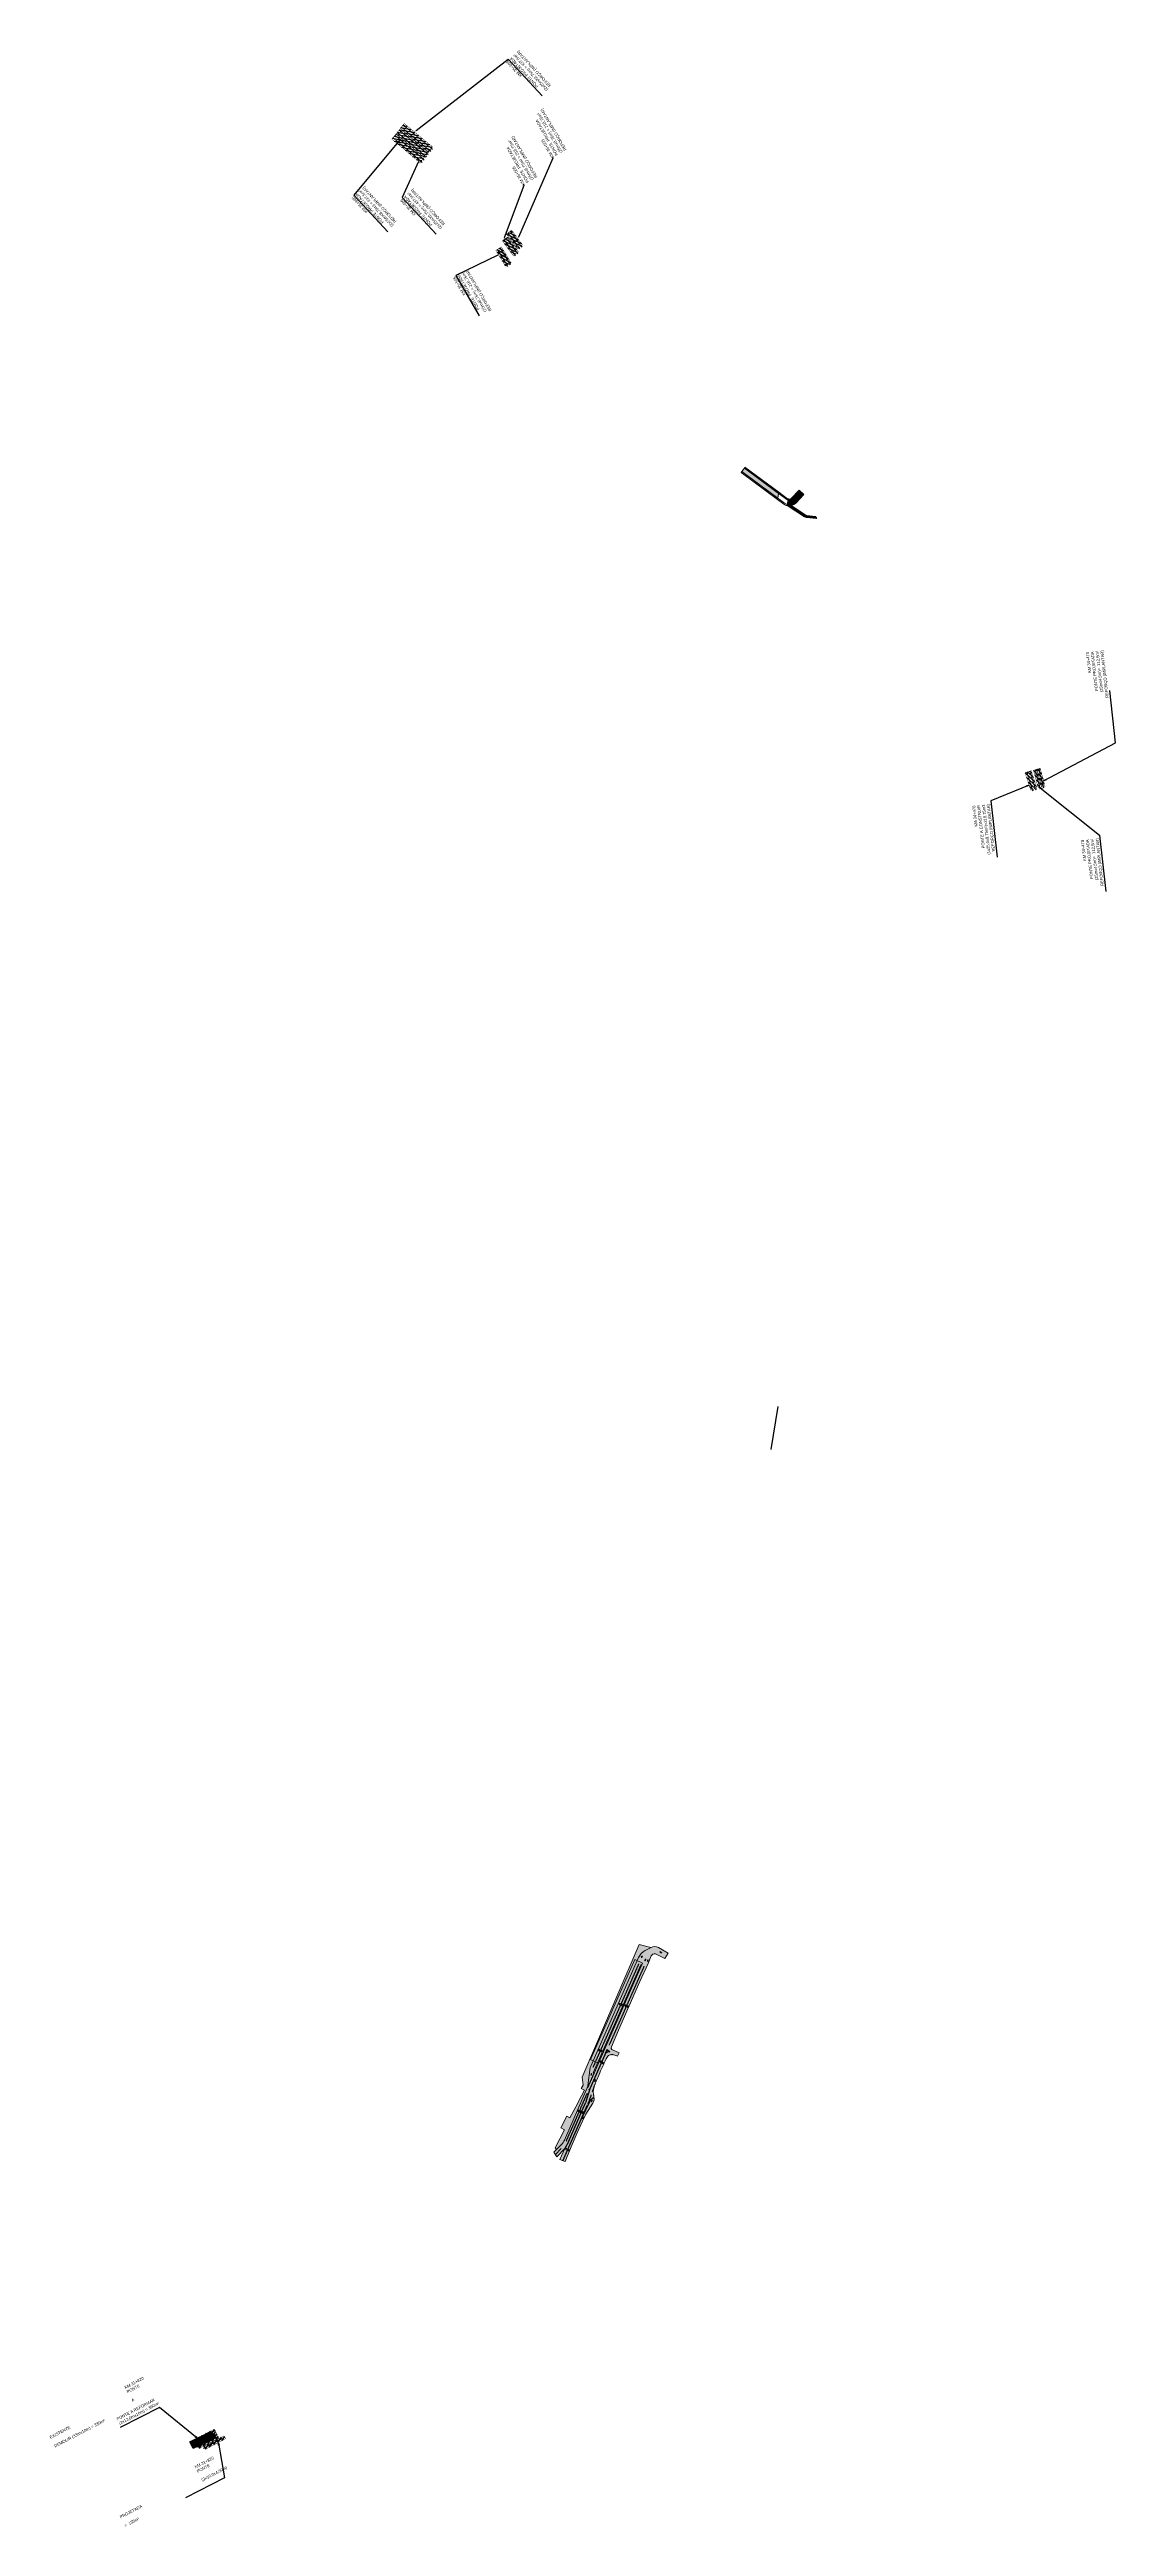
# Model space of a CAD drawing. Header units: metres. Extents: x 288915 to 323983, y 7382661 to 7464883.
# Drawn here: x 322527 to 323983, y 7418088 to 7421470 of the extents above; entities that cross this region are included whole.
import ezdxf
from ezdxf import colors
from ezdxf.entities.mleader import LeaderData, LeaderLine
from ezdxf.math import Vec2, Vec3

# ---------------------------------------------------------------- set-up
doc = ezdxf.new("R2010")
doc.units = ezdxf.units.M
doc.linetypes.add('CENTER', pattern=[50.8, 31.75, -6.35, 6.35, -6.35])
doc.linetypes.add('DASHED2', pattern=[0.375, 0.25, -0.125])
doc.layers.get('0').update_dxf_attribs({"color": 255})
for name, color, linetype, lineweight in [('_COBERTURA', 10, 'Continuous', 20), ('_SINALIZAÇÃO', 255, 'Continuous', 30), ('U-HZ-VIARIO_LOCAL', 255, 'Continuous', 0)]:
    doc.layers.add(name, color=color, linetype=linetype, lineweight=lineweight)
for name, color, linetype in [('_DRENAGEM _TEXTOS_TIC', 2, 'Continuous'), ('_PASS. INFERIOR A CONSTRUIR', 10, 'Continuous'), ('_PONTE A DEMOLIR', 30, 'Continuous'), ('A-IMAGENS', 255, 'Continuous'), ('U-HZ-TEXTO-OAE', 2, 'Continuous')]:
    doc.layers.add(name, color=color, linetype=linetype)
doc.styles.add('ARIAL', font='arial.ttf')
doc.styles.add('DIM', font='arial.ttf', dxfattribs={"width": 0.8})
doc.styles.add('SIMPLEX', font='simplex.shx')
doc.dimstyles.new('U-1_2000', dxfattribs={"dimscale": 2, "dimtxt": 1.5, "dimasz": 0.75, "dimexe": 0.75, "dimexo": 0.75, "dimgap": 0.25, "dimtad": 1, "dimzin": 4, "dimtxsty": 'DIM', "dimblk": 'ARCHTICK', "dimcen": 0.7, "dimdle": 0.75, "dimclrd": 256, "dimclre": 256, "dimclrt": 256, "dimaunit": 1, "dimadec": 3, "dimazin": 2, "dimtfac": 1, "dimtofl": 0, "dimtmove": 0, "dimatfit": 3, "dimldrblk": 'CLOSEDBLANK', "dimfxl": 0, "dimtolj": 1, "dimtzin": 0, "dimlwd": -1, "dimlwe": -1, "dimarcsym": 0})

# ---------------------------------------------------------------- blocks, each defined once
blk = doc.blocks.new('_ArchTick')
at = {"color": 0, "linetype": 'ByBlock', "const_width": 0.15}
blk.add_lwpolyline([(-0.5, -0.5), (0.5, 0.5)], dxfattribs=at)
blk = doc.blocks.new('PONTE SIMPLES 10 - MRS')
at = {"layer": '_PASS. INFERIOR A CONSTRUIR', "lineweight": -3}
h = blk.add_hatch(dxfattribs=at)
h.set_pattern_fill('ANSI31', color=160, angle=-42.1206)
h.set_pattern_definition([(120, (-55.2388, 51.959), (-2.74963, -1.5875), [])])
h.paths.add_polyline_path([(-63.9, 95.2), (-59.4, 95.3), (-59.5, 105.3), (-64, 105.2)])
at = {"layer": '_PASS. INFERIOR A CONSTRUIR', "color": 160, "lineweight": 30, "const_width": 0.5, "flags": 128}
blk.add_lwpolyline([(-63.9, 95.2), (-59.4, 95.3), (-59.5, 105.3), (-64, 105.2)], close=True, dxfattribs=at)
at = {"layer": 'A-IMAGENS', "color": 160, "linetype": 'CENTER', "ltscale": 0.05}
blk.add_line((-61.6, 95.2), (-61.7, 107.8), dxfattribs=at)
blk = doc.blocks.new('PONTE TRIPLA 10')
at = {"layer": '_PASS. INFERIOR A CONSTRUIR', "lineweight": -3}
h = blk.add_hatch(dxfattribs=at)
h.set_pattern_fill('ANSI31', color=256, angle=-42.1206)
h.set_pattern_definition([(120, (84.4216, 53.7845), (-2.74963, -1.5875), [])])
h.paths.add_polyline_path([(75.8, 97), (89.5, 97.2), (89.4, 107.2), (75.6, 107)])
at = {"layer": '_PASS. INFERIOR A CONSTRUIR', "lineweight": 30, "const_width": 0.5, "flags": 128}
blk.add_lwpolyline([(75.8, 97), (89.5, 97.2), (89.4, 107.2), (75.6, 107)], close=True, dxfattribs=at)
at = {"layer": 'A-IMAGENS', "color": 20, "linetype": 'CENTER', "ltscale": 0.05}
for p, q in [((77.8, 97), (77.7, 109)), ((82, 97.1), (82, 109)), ((87, 97.1), (86.9, 109.4))]:
    blk.add_line(p, q, dxfattribs=at)
blk = doc.blocks.new('PONTE SIMPLES 25 - MRS')
at = {"layer": '_PASS. INFERIOR A CONSTRUIR', "lineweight": -3}
h = blk.add_hatch(dxfattribs=at)
h.set_pattern_fill('ANSI31', color=160, angle=-42.1206)
h.set_pattern_definition([(120, (-55.2388, 149.8118), (-2.74963, -1.5875), [])])
h.paths.add_polyline_path([(-63.9, 193), (-59.4, 193.1), (-59.8, 218.1), (-64.3, 218.1)])
at = {"layer": '_PASS. INFERIOR A CONSTRUIR', "color": 160, "lineweight": 30, "const_width": 0.5, "flags": 128}
blk.add_lwpolyline([(-63.9, 193), (-59.4, 193.1), (-59.8, 218.1), (-64.3, 218.1)], close=True, dxfattribs=at)
at = {"layer": 'A-IMAGENS', "color": 160, "linetype": 'CENTER', "ltscale": 0.05}
blk.add_line((-61.6, 193.1), (-61.8, 220.3), dxfattribs=at)
blk = doc.blocks.new('PONTE SIMPLES 25')
at = {"layer": '_PASS. INFERIOR A CONSTRUIR', "lineweight": -3}
h = blk.add_hatch(dxfattribs=at)
h.set_pattern_fill('ANSI31', color=256, angle=-42.1206)
h.set_pattern_definition([(120, (-9e-10, 150.47), (-2.74963, -1.5875), [])])
h.paths.add_polyline_path([(-8.6, 193.7), (-4.1, 193.8), (-4.5, 218.8), (-9, 218.7)])
at = {"layer": '_PASS. INFERIOR A CONSTRUIR', "lineweight": 30, "const_width": 0.5, "flags": 128}
blk.add_lwpolyline([(-8.6, 193.7), (-4.1, 193.8), (-4.5, 218.8), (-9, 218.7)], close=True, dxfattribs=at)
at = {"layer": 'A-IMAGENS', "color": 20, "linetype": 'CENTER', "ltscale": 0.05}
blk.add_line((-6.4, 193.7), (-6.6, 220.9), dxfattribs=at)
blk = doc.blocks.new('PONTE DUPLA 25')
at = {"layer": '_PASS. INFERIOR A CONSTRUIR', "lineweight": -3}
h = blk.add_hatch(dxfattribs=at)
h.set_pattern_fill('ANSI31', color=256, angle=-42.1206)
h.set_pattern_definition([(120, (42.949, 150.9912), (-2.74963, -1.5875), [])])
h.paths.add_polyline_path([(34.3, 194.2), (43.1, 194.4), (42.7, 219.4), (33.9, 219.3)])
at = {"layer": '_PASS. INFERIOR A CONSTRUIR', "lineweight": 30, "const_width": 0.5, "flags": 128}
blk.add_lwpolyline([(34.3, 194.2), (43.1, 194.4), (42.7, 219.4), (33.9, 219.3)], close=True, dxfattribs=at)
at = {"layer": 'A-IMAGENS', "color": 20, "linetype": 'CENTER', "ltscale": 0.05}
for p, q in [((36.4, 194.2), (36.2, 221.4)), ((40.7, 194.3), (40.5, 221.4))]:
    blk.add_line(p, q, dxfattribs=at)
blk = doc.blocks.new('PONTE DUPLA 25m MRS')
at = {"layer": '_PASS. INFERIOR A CONSTRUIR', "lineweight": -3}
h = blk.add_hatch(dxfattribs=at)
h.set_pattern_fill('ANSI31', color=160, angle=-42.1206)
h.set_pattern_definition([(120, (-117.868, 150.9912), (-2.74963, -1.5875), [])])
h.paths.add_polyline_path([(-126.5, 194.2), (-117.8, 194.4), (-118.1, 219.4), (-126.9, 219.3)])
at = {"layer": '_PASS. INFERIOR A CONSTRUIR', "color": 160, "lineweight": 30, "const_width": 0.5, "flags": 128}
blk.add_lwpolyline([(-126.5, 194.2), (-117.8, 194.4), (-118.1, 219.4), (-126.9, 219.3)], close=True, dxfattribs=at)
at = {"layer": 'A-IMAGENS', "color": 160, "linetype": 'CENTER', "ltscale": 0.05}
for p, q in [((-124.2, 194.3), (-124.5, 221.4)), ((-120.2, 194.3), (-120.5, 221.4))]:
    blk.add_line(p, q, dxfattribs=at)

msp = doc.modelspace()

# ---------------------------------------------------------------- hatches: boundary and pattern name
at = {"layer": '_COBERTURA', "ltscale": 0.2}
h = msp.add_hatch(dxfattribs=at)
h.set_pattern_fill('ANGLE', color=256, scale=0.2)
h.set_pattern_definition([(0, (0, 0), (0, 1.397), [1.016, -0.381]), (90, (0, 0), (-1.397, 9e-17), [1.016, -0.381])])
h.paths.add_polyline_path([(323276.5, 7418721.2), (323336.8, 7418857.7), (323326.1, 7418862.6), (323265.8, 7418725.9)])
at = {"layer": '_PONTE A DEMOLIR', "transparency": 33554495}
h = msp.add_hatch(color=256, dxfattribs=at)
h.dxf.hatch_style = 1
h.paths.add_polyline_path([(322718.3, 7418204.1), (322747.8, 7418218.7), (322752.3, 7418209.8), (322722.7, 7418195.1)])
at = {"layer": 'U-HZ-VIARIO_LOCAL', "transparency": 33554534}
for points in [[(323521.5, 7420857.4), (323472.2, 7420893.9), (323471.3, 7420892.7), (323521.2, 7420855.7)], [(323522.8, 7420865.8), (323476.6, 7420900), (323475.8, 7420898.8), (323522.5, 7420864.1)]]:
    msp.add_hatch(color=35, dxfattribs=at).paths.add_polyline_path(points)
at = {"layer": 'U-HZ-VIARIO_LOCAL'}
h = msp.add_hatch(color=253, dxfattribs=at)
h.dxf.hatch_style = 1
h.paths.add_polyline_path([(323522.6, 7420864.1), (323475.8, 7420898.7), (323472.2, 7420893.9), (323521.5, 7420857.4)])
at = {"layer": 'U-HZ-VIARIO_LOCAL', "transparency": 33554534}
h = msp.add_hatch(color=35, dxfattribs=at)
edge = h.paths.add_edge_path()
edge.add_line((323557, 7420862.4), (323555.9, 7420863.4))
edge.add_line((323555.9, 7420863.4), (323545, 7420852))
edge.add_arc((323536.9, 7420859.8), 11.2, 257.4871, 315.8876, ccw=False)
edge.add_line((323534.5, 7420848.9), (323534.3, 7420847.4))
edge.add_arc((323537, 7420859.7), 12.6, 257.761, 315.9618)
edge.add_line((323546.1, 7420851), (323557, 7420862.4))
h = msp.add_hatch(color=35, dxfattribs=at)
edge = h.paths.add_edge_path()
edge.add_line((323560.3, 7420831.3), (323575, 7420829.7))
edge.add_line((323575, 7420829.7), (323573.1, 7420832.5))
edge.add_line((323573.1, 7420832.5), (323561.2, 7420833.8))
edge.add_arc((323561.5, 7420836.8), 3, 236.8518, 263.6824, ccw=False)
edge.add_line((323559.9, 7420834.3), (323539.8, 7420847.4))
edge.add_arc((323537, 7420860.6), 13.4, 264.6324, 282.0866, ccw=False)
edge.add_arc((323537, 7420859.6), 12.5, 257.4951, 263.9647, ccw=False)
edge.add_line((323534.3, 7420847.4), (323558.1, 7420832.1))
edge.add_arc((323560.8, 7420836.3), 5, 236.8518, 263.6824)
at = {"layer": 'U-HZ-VIARIO_LOCAL'}
h = msp.add_hatch(color=253, dxfattribs=at)
h.dxf.hatch_style = 1
edge = h.paths.add_edge_path()
edge.add_line((323555.9, 7420863.4), (323551.6, 7420867.6))
edge.add_line((323551.6, 7420867.6), (323540.6, 7420856.1))
edge.add_arc((323537.1, 7420859.4), 4.8, 247.6692, 317.8139, ccw=False)
edge.add_line((323535.3, 7420854.9), (323534.5, 7420848.9))
edge.add_line((323534.5, 7420848.9), (323534.7, 7420848.9))
edge.add_arc((323537, 7420859.6), 11, 257.589, 316.3248)
edge.add_line((323545, 7420852), (323555.9, 7420863.4))
at = {"layer": 'U-HZ-VIARIO_LOCAL', "transparency": 33554534}
h = msp.add_hatch(color=35, dxfattribs=at)
edge = h.paths.add_edge_path()
edge.add_line((323551.6, 7420867.6), (323550.5, 7420868.6))
edge.add_line((323550.5, 7420868.6), (323539.6, 7420857.2))
edge.add_arc((323537, 7420859.6), 3.5, 250.4268, 316.2277, ccw=False)
edge.add_line((323535.9, 7420856.3), (323535.5, 7420856.5))
edge.add_line((323535.5, 7420856.5), (323535.3, 7420854.9))
edge.add_arc((323537, 7420859.6), 5, 249.2554, 316.2277)
edge.add_line((323540.6, 7420856.1), (323551.6, 7420867.6))
h = msp.add_hatch(color=35, dxfattribs=at)
edge = h.paths.add_edge_path()
edge.add_line((323254.2, 7418702.1), (323255.4, 7418691))
edge.add_line((323255.4, 7418691), (323253, 7418686.6))
edge.add_line((323253, 7418686.6), (323257.5, 7418684.3))
edge.add_line((323257.5, 7418684.3), (323249.3, 7418668.6))
edge.add_line((323249.3, 7418668.6), (323247.2, 7418664.5))
edge.add_line((323247.2, 7418664.5), (323245.4, 7418661.3))
edge.add_line((323245.4, 7418661.3), (323237.6, 7418646.2))
edge.add_line((323237.6, 7418646.2), (323233.2, 7418648.5))
edge.add_line((323233.2, 7418648.5), (323225, 7418632.5))
edge.add_line((323225, 7418632.5), (323230.2, 7418629.8))
edge.add_line((323230.2, 7418629.8), (323217.5, 7418605.4))
edge.add_line((323217.5, 7418605.4), (323219.4, 7418603.3))
edge.add_line((323219.4, 7418603.3), (323222.3, 7418606.3))
edge.add_line((323222.3, 7418606.3), (323226, 7418610.1))
edge.add_arc((323211.6, 7418624), 20, 316.0162, 336.2124)
edge.add_line((323229.9, 7418615.9), (323261.3, 7418687.1))
edge.add_arc((323250.3, 7418691.9), 12, 336.2124, 352.7989)
edge.add_line((323262.2, 7418690.4), (323265.3, 7418714.9))
edge.add_arc((323275.1, 7418713), 10, 156.1917, 168.8093, ccw=False)
edge.add_line((323265.9, 7418717), (323331.3, 7418865.1))
edge.add_arc((323349.6, 7418857), 20, 118.0279, 156.1917, ccw=False)
edge.add_line((323340.2, 7418874.7), (323347.9, 7418878.8))
edge.add_line((323347.9, 7418878.8), (323332, 7418882.9))
edge.add_line((323332, 7418882.9), (323329.3, 7418876.8))
edge.add_line((323329.3, 7418876.8), (323254.2, 7418702.1))
at = {"layer": 'U-HZ-VIARIO_LOCAL'}
h = msp.add_hatch(color=253, dxfattribs=at)
h.dxf.hatch_style = 1
edge = h.paths.add_edge_path(flags=16)
edge.add_line((323270.5, 7418707.5), (323335.5, 7418854.8))
edge.add_arc((323335, 7418855), 0.5, 336.1917, 513.0185)
edge.add_line((323334.6, 7418855.3), (323269.5, 7418707.9))
edge.add_arc((323270, 7418707.7), 0.5, 156.1918, 336.1915)
edge = h.paths.add_edge_path()
edge.add_line((323270, 7418676.7), (323269.9, 7418677.3))
edge.add_line((323269.9, 7418677.3), (323269.8, 7418678.1))
edge.add_line((323269.8, 7418678.1), (323269.7, 7418678.9))
edge.add_line((323269.7, 7418678.9), (323269.6, 7418679.7))
edge.add_line((323269.6, 7418679.7), (323269.5, 7418680.5))
edge.add_line((323269.5, 7418680.5), (323269.5, 7418681.4))
edge.add_line((323269.5, 7418681.4), (323269.4, 7418682.2))
edge.add_line((323269.4, 7418682.2), (323269.4, 7418683))
edge.add_line((323269.4, 7418683), (323269.5, 7418683.6))
edge.add_line((323269.5, 7418683.6), (323269.5, 7418684.2))
edge.add_line((323269.5, 7418684.2), (323269.6, 7418684.8))
edge.add_line((323269.6, 7418684.8), (323269.7, 7418685.4))
edge.add_line((323269.7, 7418685.4), (323269.9, 7418686.4))
edge.add_line((323269.9, 7418686.4), (323270, 7418686.6))
edge.add_line((323270, 7418686.6), (323270.1, 7418687.2))
edge.add_line((323270.1, 7418687.2), (323270.3, 7418687.8))
edge.add_line((323270.3, 7418687.8), (323270.4, 7418688.4))
edge.add_line((323270.4, 7418688.4), (323270.6, 7418688.9))
edge.add_line((323270.6, 7418688.9), (323270.8, 7418689.5))
edge.add_line((323270.8, 7418689.5), (323271.4, 7418691.4))
edge.add_arc((323286.6, 7418685.7), 16.2, 155.1056, 159.3004, ccw=False)
edge.add_arc((323181.1, 7418734.6), 100.1, 335.1056, 339.2443)
edge.add_arc((323458.3, 7418629.6), 196.4, 156.5564, 159.2443, ccw=False)
edge.add_arc((323567.7, 7418582.1), 315.6, 152.1932, 156.5564, ccw=False)
edge.add_arc((323294.2, 7418726.4), 6.33, 129.0068, 152.1932, ccw=False)
edge.add_arc((323294.5, 7418726), 6.84, 86.3496, 129.0068, ccw=False)
edge.add_arc((323293.9, 7418717.3), 15.6, 65.611, 86.3496, ccw=False)
edge.add_arc((323096, 7418280.6), 495, 65.339, 65.611, ccw=False)
edge.add_line((323302.5, 7418730.5), (323304.6, 7418735.1))
edge.add_line((323304.6, 7418735.1), (323295.6, 7418739.2))
edge.add_arc((323296.8, 7418741.8), 2.9, 154.1559, 245.7393, ccw=False)
edge.add_line((323294.2, 7418743.1), (323303.9, 7418765.9))
edge.add_line((323303.9, 7418765.9), (323333.1, 7418832.3))
edge.add_line((323333.1, 7418832.3), (323344.3, 7418857.2))
edge.add_line((323344.3, 7418857.2), (323348.7, 7418867.6))
edge.add_arc((323353, 7418865.7), 4.72, 74.9252, 157.1116, ccw=False)
edge.add_line((323354.3, 7418870.3), (323367.1, 7418863.9))
edge.add_line((323367.1, 7418863.9), (323371.5, 7418871.1))
edge.add_line((323371.5, 7418871.1), (323358.3, 7418878.9))
edge.add_arc((323353.2, 7418870.3), 10, 59.5751, 118.0279)
edge.add_line((323348.5, 7418879.1), (323340.2, 7418874.7))
edge.add_arc((323349.6, 7418857), 20, 118.0279, 156.1917)
edge.add_line((323331.3, 7418865.1), (323265.9, 7418717))
edge.add_arc((323275.1, 7418713), 10, 156.1917, 168.8093)
edge.add_line((323265.3, 7418714.9), (323262.2, 7418690.4))
edge.add_arc((323250.3, 7418691.9), 12, 336.2124, 352.7989, ccw=False)
edge.add_line((323261.3, 7418687.1), (323229.9, 7418615.9))
edge.add_arc((323211.6, 7418624), 20, 316.0162, 336.2124, ccw=False)
edge.add_line((323226, 7418610.1), (323222.3, 7418606.3))
edge.add_line((323222.3, 7418606.3), (323215.5, 7418599.3))
edge.add_line((323215.5, 7418599.3), (323219.8, 7418593.1))
edge.add_line((323219.8, 7418593.1), (323230.4, 7418604.4))
edge.add_line((323230.4, 7418604.4), (323223.7, 7418589.7))
edge.add_line((323223.7, 7418589.7), (323230.8, 7418586.6))
edge.add_line((323230.8, 7418586.6), (323232.7, 7418591.2))
edge.add_line((323232.7, 7418591.2), (323239.3, 7418606.8))
edge.add_line((323239.3, 7418606.8), (323247.6, 7418625.9))
edge.add_line((323247.6, 7418625.9), (323254.9, 7418641.7))
edge.add_line((323254.9, 7418641.7), (323259.4, 7418651.3))
edge.add_line((323259.4, 7418651.3), (323268.7, 7418666.5))
edge.add_arc((323235.9, 7418686.5), 38.4, 328.5273, 333.8218)
edge.add_arc((323266.5, 7418671.5), 4.35, 333.8218, 372.1678)
edge.add_arc((323325.8, 7418684.3), 56.4, 187.7774, 192.1678, ccw=False)
edge.add_arc((323271, 7418676.8), 1.07, 185.3828, 187.7774, ccw=False)

# ---------------------------------------------------------------- linework, layer by layer
for points in [[(323336.4, 7418867.3), (323335.5, 7418866.4), (323335.5, 7418866.4), (323335.2, 7418866.6), (323334.9, 7418865.5), (323336, 7418865.9), (323335.8, 7418866.1), (323335.8, 7418866.1), (323336.7, 7418867)], [(323336.4, 7418867.3), (323336.7, 7418867)], [(323340.7, 7418863.1), (323340.3, 7418861.9), (323340.3, 7418861.9), (323339.9, 7418862), (323340.1, 7418860.9), (323340.9, 7418861.6), (323340.6, 7418861.8), (323340.6, 7418861.8), (323341.1, 7418863)], [(323340.7, 7418863.1), (323341.1, 7418863)], [(323344.1, 7418862), (323343.7, 7418860.8), (323343.7, 7418860.8), (323343.3, 7418860.9), (323343.4, 7418859.7), (323344.3, 7418860.5), (323344, 7418860.6), (323344, 7418860.6), (323344.5, 7418861.8)], [(323344.1, 7418862), (323344.5, 7418861.8)], [(323362.5, 7418872.1), (323361.3, 7418872.6), (323361.3, 7418872.6), (323361.4, 7418872.9), (323360.3, 7418872.8), (323361.1, 7418872), (323361.2, 7418872.3), (323361.2, 7418872.3), (323362.4, 7418871.8)], [(323362.5, 7418872.1), (323362.4, 7418871.8)], [(323305.5, 7418803.1), (323305.1, 7418802), (323305.1, 7418802), (323304.7, 7418802), (323304.9, 7418800.9), (323305.7, 7418801.7), (323305.4, 7418801.8), (323305.4, 7418801.8), (323305.9, 7418803)], [(323305.5, 7418803.1), (323305.9, 7418803)], [(323308.5, 7418801.8), (323308.1, 7418800.6), (323308.1, 7418800.6), (323307.8, 7418800.7), (323307.9, 7418799.6), (323308.7, 7418800.4), (323308.4, 7418800.5), (323308.4, 7418800.5), (323308.9, 7418801.7)], [(323308.5, 7418801.8), (323308.9, 7418801.7)], [(323313.5, 7418800.8), (323313.1, 7418799.7), (323313.1, 7418799.7), (323312.7, 7418799.8), (323312.8, 7418798.6), (323313.7, 7418799.4), (323313.4, 7418799.5), (323313.4, 7418799.5), (323313.9, 7418800.7)], [(323313.5, 7418800.8), (323313.9, 7418800.7)], [(323316.5, 7418799.5), (323316.1, 7418798.3), (323316.1, 7418798.3), (323315.7, 7418798.4), (323315.9, 7418797.3), (323316.7, 7418798.1), (323316.4, 7418798.2), (323316.4, 7418798.2), (323316.9, 7418799.4)], [(323316.5, 7418799.5), (323316.9, 7418799.4)], [(323277.6, 7418739.9), (323277.1, 7418738.8), (323277.1, 7418738.8), (323276.8, 7418738.9), (323276.9, 7418737.7), (323277.8, 7418738.5), (323277.5, 7418738.6), (323277.5, 7418738.6), (323277.9, 7418739.8)], [(323277.6, 7418739.9), (323277.9, 7418739.8)], [(323279.6, 7418724.4), (323279.1, 7418723.2), (323279.1, 7418723.2), (323278.8, 7418723.3), (323278.9, 7418722.2), (323279.8, 7418722.9), (323279.5, 7418723.1), (323279.5, 7418723.1), (323279.9, 7418724.3)], [(323279.6, 7418724.4), (323279.9, 7418724.3)], [(323280.6, 7418738.6), (323280.1, 7418737.4), (323280.1, 7418737.4), (323279.8, 7418737.5), (323279.9, 7418736.4), (323280.8, 7418737.2), (323280.5, 7418737.3), (323280.5, 7418737.3), (323281, 7418738.5)], [(323280.6, 7418738.6), (323281, 7418738.5)], [(323282.1, 7418720), (323282.6, 7418721.2), (323282.6, 7418721.2), (323282.9, 7418721.1), (323282.8, 7418722.3), (323281.9, 7418721.5), (323282.2, 7418721.3), (323282.2, 7418721.3), (323281.8, 7418720.2)], [(323282.1, 7418720), (323281.8, 7418720.2)], [(323266.4, 7418706.9), (323266.5, 7418705.6), (323266.5, 7418705.6), (323266.1, 7418705.6), (323266.7, 7418704.6), (323267.2, 7418705.6), (323266.8, 7418705.6), (323266.8, 7418705.6), (323266.8, 7418706.9)], [(323266.4, 7418706.9), (323266.8, 7418706.9)], [(323271.6, 7418696.2), (323272.1, 7418697.4), (323272.1, 7418697.4), (323272.4, 7418697.3), (323272.3, 7418698.5), (323271.5, 7418697.7), (323271.8, 7418697.5), (323271.8, 7418697.5), (323271.3, 7418696.4)], [(323271.6, 7418696.2), (323271.3, 7418696.4)], [(323249.4, 7418656.8), (323249, 7418655.6), (323249, 7418655.6), (323248.6, 7418655.7), (323248.8, 7418654.6), (323249.6, 7418655.3), (323249.3, 7418655.5), (323249.3, 7418655.5), (323249.8, 7418656.7)], [(323249.4, 7418656.8), (323249.8, 7418656.7)], [(323252, 7418655.7), (323251.5, 7418654.5), (323251.5, 7418654.5), (323251.2, 7418654.6), (323251.3, 7418653.5), (323252.2, 7418654.3), (323251.9, 7418654.4), (323251.9, 7418654.4), (323252.4, 7418655.6)], [(323252, 7418655.7), (323252.4, 7418655.6)], [(323254.6, 7418652.5), (323255.1, 7418653.7), (323255.1, 7418653.7), (323255.4, 7418653.6), (323255.3, 7418654.8), (323254.4, 7418654), (323254.7, 7418653.8), (323254.7, 7418653.8), (323254.2, 7418652.7)], [(323254.6, 7418652.5), (323254.2, 7418652.7)], [(323255.3, 7418645.1), (323255.8, 7418646.3), (323255.8, 7418646.3), (323256.1, 7418646.2), (323256, 7418647.4), (323255.2, 7418646.6), (323255.5, 7418646.5), (323255.5, 7418646.5), (323255, 7418645.3)], [(323255.3, 7418645.1), (323255, 7418645.3)], [(323267.4, 7418668), (323267.6, 7418669.2), (323267.6, 7418669.2), (323267.9, 7418669.2), (323267.5, 7418670.3), (323266.8, 7418669.3), (323267.2, 7418669.3), (323267.2, 7418669.3), (323267.1, 7418668)], [(323267.4, 7418668), (323267.1, 7418668)], [(323232.2, 7418602.6), (323232.6, 7418603.8), (323232.6, 7418603.8), (323233, 7418603.7), (323232.9, 7418604.9), (323232, 7418604.1), (323232.3, 7418604), (323232.3, 7418604), (323231.8, 7418602.8)], [(323232.2, 7418602.6), (323231.8, 7418602.8)], [(323235.6, 7418601.1), (323236, 7418602.3), (323236, 7418602.3), (323236.3, 7418602.2), (323236.2, 7418603.3), (323235.4, 7418602.6), (323235.7, 7418602.4), (323235.7, 7418602.4), (323235.2, 7418601.2)], [(323235.6, 7418601.1), (323235.2, 7418601.2)]]:
    msp.add_lwpolyline(points)
at = {"layer": '_COBERTURA', "ltscale": 0.2}
msp.add_lwpolyline([(323276.5, 7418721.2), (323336.8, 7418857.7), (323326.1, 7418862.6), (323265.8, 7418725.9)], close=True, dxfattribs=at)
at = {"layer": '_PONTE A DEMOLIR'}
msp.add_lwpolyline([(322718.3, 7418204.1), (322747.8, 7418218.7), (322752.3, 7418209.8), (322722.7, 7418195.1), (322718.3, 7418204.1)], dxfattribs=at)
at = {"layer": '_SINALIZAÇÃO', "linetype": 'DASHED2'}
for p, q in [((323331.4, 7418856.6), (323268.9, 7418715.1)), ((323338.7, 7418853.4), (323291.1, 7418745.6)), ((323232.6, 7418614.7), (323261.4, 7418680.1)), ((323263.2, 7418684.1), (323264, 7418685.9)), ((323270.8, 7418690), (323268, 7418682.2)), ((323266.5, 7418677.8), (323262.1, 7418665.5))]:
    msp.add_line(p, q, dxfattribs=at)
at = {"layer": '_SINALIZAÇÃO', "color": 40}
for p, q in [((323288.5, 7418739.7), (323264.8, 7418685.9)), ((323235.4, 7418613.5), (323258.8, 7418666.7))]:
    msp.add_line(p, q, dxfattribs=at)
at = {"layer": '_SINALIZAÇÃO'}
msp.add_line((323227.9, 7418587.8), (323261.5, 7418664.2), dxfattribs=at)
at = {"layer": '_SINALIZAÇÃO', "color": 40}
for points in [[(323286.2, 7418734.5), (323288.5, 7418739.7), (323292, 7418736.7), (323288.8, 7418736), (323286.2, 7418734.5)], [(323264.8, 7418685.9), (323258.8, 7418666.7)], [(323235.4, 7418613.5), (323230.4, 7418604.4)]]:
    msp.add_lwpolyline(points, dxfattribs=at)
at = {"layer": '_SINALIZAÇÃO', "linetype": 'DASHED2'}
msp.add_lwpolyline([(323270.5, 7418707.5), (323261.3, 7418687.1)], dxfattribs=at)
at = {"layer": '_SINALIZAÇÃO'}
for points in [[(323253.2, 7418645.1), (323265, 7418669.4), (323264.5, 7418671.6)], [(323265, 7418670.5), (323270, 7418674.5)], [(323217.6, 7418596.4), (323225.7, 7418604.6)]]:
    msp.add_lwpolyline(points, dxfattribs=at)
at = {"layer": 'A-IMAGENS'}
msp.add_line((323521.7, 7419617.7), (323512.1, 7419558.9), dxfattribs=at)
msp.add_line((323521.7, 7419617.7), (323512.1, 7419558.9), dxfattribs=at)
msp.add_lwpolyline([(323534, 7420855.6), (323475.8, 7420898.7)], dxfattribs=at)
at = {"layer": 'U-HZ-VIARIO_LOCAL'}
for p, q in [((323534, 7420855.6), (323475.8, 7420898.7)), ((323551.6, 7420867.6), (323540.6, 7420856.1)), ((323551.6, 7420867.6), (323555.9, 7420863.4)), ((323334.6, 7418855.2), (323269.5, 7418707.9)), ((323335.5, 7418854.8), (323270.5, 7418707.5))]:
    msp.add_line(p, q, dxfattribs=at)
at = {"layer": 'U-HZ-VIARIO_LOCAL', "color": 35, "transparency": 33554534}
for points in [[(323521.5, 7420857.4), (323472.2, 7420893.9), (323471.3, 7420892.7), (323521.2, 7420855.7)], [(323522.8, 7420865.8), (323476.6, 7420900), (323475.8, 7420898.8), (323522.5, 7420864.1)]]:
    msp.add_lwpolyline(points, close=True, dxfattribs=at)
at = {"layer": 'U-HZ-VIARIO_LOCAL'}
for points in [[(323557, 7420862.4), (323546.1, 7420851, -0.377652), (323529.6, 7420849.6), (323471.5, 7420892.6)], [(323555.9, 7420863.4), (323545, 7420852, -0.377652), (323530.5, 7420850.8), (323472.4, 7420893.8)], [(323270, 7418676.7), (323269.9, 7418677.3), (323269.8, 7418678.1), (323269.7, 7418678.9), (323269.6, 7418679.7), (323269.5, 7418680.5), (323269.5, 7418681.4), (323269.4, 7418682.2), (323269.4, 7418683), (323269.5, 7418683.6), (323269.5, 7418684.2), (323269.6, 7418684.8), (323269.7, 7418685.4), (323269.9, 7418686.4), (323270, 7418686.6), (323270.1, 7418687.2), (323270.3, 7418687.8), (323270.4, 7418688.4), (323270.6, 7418688.9), (323270.8, 7418689.5), (323271.4, 7418691.4), (323271.4, 7418691.4, -0.018305), (323271.9, 7418692.5, 0.01806), (323274.7, 7418699.2, -0.011729), (323278.2, 7418707.7, -0.01904), (323288.6, 7418729.4, -0.101517), (323290.2, 7418731.3, -0.188307), (323294.9, 7418732.8, -0.090737), (323300.4, 7418731.5, -0.001187), (323302.5, 7418730.5), (323304.6, 7418735.1), (323295.6, 7418739.2, -0.422331), (323294.2, 7418743.1), (323303.9, 7418765.9), (323333.1, 7418832.3), (323344.3, 7418857.2), (323348.7, 7418867.6, -0.374812), (323354.3, 7418870.3), (323367.1, 7418863.9), (323371.5, 7418871.1), (323358.3, 7418878.9, 0.260727), (323348.5, 7418879.1), (323340.2, 7418874.7, 0.168077), (323331.3, 7418865.1), (323265.9, 7418717, 0.05511), (323265.3, 7418714.9), (323262.2, 7418690.4, -0.072499), (323261.3, 7418687.1), (323229.9, 7418615.9, -0.088351), (323226, 7418610.1), (323222.3, 7418606.3), (323215.5, 7418599.3), (323219.8, 7418593.1), (323230.4, 7418604.4), (323223.7, 7418589.7), (323230.8, 7418586.6), (323232.7, 7418591.2), (323239.3, 7418606.8), (323247.6, 7418625.9), (323254.9, 7418641.7), (323259.4, 7418651.3), (323268.7, 7418666.5, 0.023106), (323270.4, 7418669.6, 0.168895), (323270.7, 7418672.4, -0.019159), (323270, 7418676.7, -0.010449), (323270, 7418676.7)]]:
    msp.add_lwpolyline(points, format="xyb", dxfattribs=at)
for points in [[(323518.6, 7420857.7), (323471.6, 7420892.5)], [(323534.9, 7420856.8), (323476.6, 7420900)], [(323550.5, 7420868.6), (323539.6, 7420857.2)]]:
    msp.add_lwpolyline(points, dxfattribs=at)
at = {"layer": 'U-HZ-VIARIO_LOCAL', "color": 254}
msp.add_lwpolyline([(323522.6, 7420864.1), (323475.8, 7420898.7), (323472.2, 7420893.9), (323521.5, 7420857.4), (323522.6, 7420864.1)], close=True, dxfattribs=at)
at = {"layer": 'U-HZ-VIARIO_LOCAL', "color": 253, "flags": 128}
msp.add_lwpolyline([(323535.5, 7420856.5), (323534.3, 7420847.4, -0.10521), (323529.6, 7420849.6), (323521.2, 7420855.7), (323522.8, 7420865.8), (323534.9, 7420856.8, 0.043842), (323535.5, 7420856.5)], format="xyb", close=True, dxfattribs=at)
at = {"layer": 'U-HZ-VIARIO_LOCAL', "color": 35, "transparency": 33554534}
for points in [[(323557, 7420862.4), (323555.9, 7420863.4), (323545, 7420852, -0.260483), (323534.5, 7420848.9), (323534.3, 7420847.4, 0.259552), (323546.1, 7420851)], [(323551.6, 7420867.6), (323550.5, 7420868.6), (323539.6, 7420857.2, -0.295269), (323535.9, 7420856.3), (323535.5, 7420856.5), (323535.3, 7420854.9, 0.300834), (323540.6, 7420856.1)]]:
    msp.add_lwpolyline(points, format="xyb", close=True, dxfattribs=at)
at = {"layer": 'U-HZ-VIARIO_LOCAL'}
msp.add_lwpolyline([(323560.3, 7420831.3), (323575, 7420829.7), (323573.1, 7420832.5), (323561.2, 7420833.8, -0.117608), (323559.9, 7420834.3), (323539.8, 7420847.4, -0.076306), (323535.7, 7420847.2, -0.028236), (323534.3, 7420847.4), (323558.1, 7420832.1, 0.117608)], format="xyb", close=True, dxfattribs=at)
at = {"layer": 'U-HZ-VIARIO_LOCAL', "color": 253}
msp.add_lwpolyline([(323555.9, 7420863.4), (323551.6, 7420867.6), (323540.6, 7420856.1, -0.315993), (323535.3, 7420854.9), (323534.5, 7420848.9), (323534.7, 7420848.9, 0.262045), (323545, 7420852), (323555.9, 7420863.4)], format="xyb", close=True, dxfattribs=at)
at = {"layer": 'U-HZ-VIARIO_LOCAL', "color": 1}
msp.add_lwpolyline([(323347.9, 7418878.8), (323332, 7418882.9), (323329.3, 7418876.8), (323254.2, 7418702.1), (323255.4, 7418691), (323253, 7418686.6), (323257.5, 7418684.3), (323249.3, 7418668.6), (323247.2, 7418664.5), (323245.4, 7418661.3), (323237.6, 7418646.2), (323233.2, 7418648.5), (323225, 7418632.5), (323230.2, 7418629.8), (323217.5, 7418605.4), (323219.4, 7418603.3)], dxfattribs=at)
at = {"layer": 'U-HZ-VIARIO_LOCAL', "flags": 128}
msp.add_lwpolyline([(323269.5, 7418707.8, 0.969968), (323270.5, 7418707.5), (323335.5, 7418854.8, 1.038039), (323334.6, 7418855.2), (323269.5, 7418707.9)], format="xyb", dxfattribs=at)
at = {"layer": 'U-HZ-VIARIO_LOCAL'}
for centre, radius, start, end in [((323537, 7420859.6), 5, 233.4711, 316.2277), ((323537, 7420859.6), 3.5, 233.4711, 316.2277), ((323335, 7418855), 0.5, 334.6051, 158.8822), ((323270, 7418707.7), 0.5, 159.6853, 336.1917)]:
    msp.add_arc(centre, radius, start, end, dxfattribs=at)

# ---------------------------------------------------------------- block references
at = {"layer": 'A-IMAGENS'}
for name, p, rotation in [('PONTE DUPLA 25', (322875.5, 7421507.7), 229.1411073541369), ('PONTE DUPLA 25', (322881.3, 7421514.9), 229.1411073541369), ('PONTE DUPLA 25m MRS', (322781.2, 7421398.2), 229.7030557799172), ('PONTE DUPLA 25m MRS', (322800.5, 7421382.3), 229.7030557799172), ('PONTE DUPLA 25', (322894.8, 7421491.5), 229.1411073541369), ('PONTE DUPLA 25', (322900.5, 7421498.7), 229.1411073541369), ('PONTE DUPLA 25m MRS', (322942.1, 7421308.4), 215.4411146503911), ('PONTE DUPLA 25', (323075.3, 7421385.5), 210.3701614593257), ('PONTE DUPLA 25', (323068.2, 7421392.5), 215.2751007445655), ('PONTE DUPLA 25', (323842.4, 7420681.2), 197.3329108863319), ('PONTE SIMPLES 25', (323819, 7420673), 194.2468886058487), ('PONTE SIMPLES 25 - MRS', (323770, 7420659.8), 194.3959156489813), ('PONTE TRIPLA 10', (322861.1, 7418176.6), 117.1206071793584), ('PONTE TRIPLA 10', (322870.2, 7418181.4), 117.1206071793584), ('PONTE TRIPLA 10', (322879, 7418186), 117.1206071793584), ('PONTE SIMPLES 10 - MRS', (322813.4, 7418303.6), 117.1206071793584), ('PONTE SIMPLES 10 - MRS', (322822.6, 7418308.5), 117.1206071793584), ('PONTE SIMPLES 10 - MRS', (322804, 7418298.7), 117.1206071793584)]:
    msp.add_blockref(name, p, dxfattribs=dict(at, rotation=rotation))

# ---------------------------------------------------------------- texts
at = {"layer": 'U-HZ-TEXTO-OAE', "color": 2, "linetype": 'Continuous', "lineweight": -3, "char_height": 4, "style": 'ARIAL'}
for s, insert, width, attachment_point, rotation in [('{\\C256;KM 34+470\\P}PONTE{\\C256; PROJETADA \\P}(25mx4,5m)=  112,5m²\\P{\\C256;REFORÇO (IMPLANTAR)}', (323967.4, 7420650.2), 123.649, 9, 96.3481), ('{\\C256;KM 34+470\\P}PONTE{\\C256; A CONSTRUIR \\P}(1x25,0x8,75m²)=218,75m2\\P{\\C256;REFORÇO (IMPLANTAR)}', (323812.2, 7420440.4), 150.252, 9, 96.3481), ('{\\C256;KM 34+470\\P}PONTE{\\C256; PROJETADA \\P}(25mx4,5m)=  112,5m²\\P{\\C256;REFORÇO (IMPLANTAR)}', (323960.7, 7420393.5), 150.252, 9, 96.3481), ('\\pi122.19;{\\C256;KM 31+820\\P\\pi99.13;}PONTE{\\C256; EXISTENTE \\P\\pi67.588;}A DEMOLIR (33mx10m) = 330m²\\P\\pi92.696;PONTE{\\C256; A REFORMAR\\P\\pi89.657;}(3x13,0mx10m) = 390m²', (322541, 7418183.3), 150.252, 7, 27.4884), ('\\pi122.19;{\\C256;KM 31+820\\P\\pi96.339;}PONTE{\\C256; PROJETADA \\P\\pi88.099;}(3x10,0x4,50m) =  135m²', (322630.1, 7418087.4), 150.252, 7, 27.4884)]:
    msp.add_mtext(s, dxfattribs=dict(at, insert=insert, width=width, attachment_point=attachment_point, rotation=rotation))

# ---------------------------------------------------------------- leaders
at = {"layer": '_DRENAGEM _TEXTOS_TIC', "color": 2, "linetype": 'Continuous', "lineweight": -3}
ml = msp.add_multileader_mtext('Standard', dxfattribs=at)
ml.set_content('{\\fArial|b0|i0|c0|p34;\\C256;KM 35+695\\PPONTE PROJETADA\\P(2x25mX8,75m) = 437,5m² \\P\\pxt19;REFORÇO (IMPLANTAR)}', color=2, style='SIMPLEX')
ml.set_leader_properties(color=256)
ml.build(insert=Vec2(0, 0))
ml.multileader.update_dxf_attribs({"text_right_attachment_type": 6, "dogleg_length": 0.36, "arrow_head_size": 3})
ctx = ml.context
ctx.base_point, ctx.arrow_head_size, ctx.landing_gap_size, ctx.plane_origin, ctx.plane_x_axis, ctx.plane_y_axis = Vec3(323196.8, 7421406.1), 3, 0.09, Vec3(323377.8, 7421466.9), Vec3(-0.679924, 0.733282), Vec3(-0.733282, -0.679924)
ctx.right_attachment, ctx.text_align_type = 6, 2
notes = []
notes.append((ctx, [(1, (1, 1, 0), (323153.3, 7421456.8), (0.679924, -0.733282), 0.36, [(0, [(323025, 7421357.7)], 0, [])])]))
ctx.mtext.insert, ctx.mtext.text_direction, ctx.mtext.rotation, ctx.mtext.width, ctx.mtext.defined_height, ctx.mtext.alignment, ctx.mtext.flow_direction = Vec3(323149.9, 7421452.9), Vec3(-0.679924, 0.733282), 2.318456, 111.777, 31.9, 3, 5
ml = msp.add_multileader_mtext('Standard', dxfattribs=at)
ml.set_content('{\\fArial|b0|i0|c0|p34;\\C256;KM 35+505\\PPONTE  PROJETADA \\P(25mx8,75m) = 218,75m²\\P\\pxt16;REFORÇO (IMPLANTAR)}', color=2, style='SIMPLEX')
ml.set_leader_properties(color=256)
ml.build(insert=Vec2(0, 0))
ml.multileader.update_dxf_attribs({"text_right_attachment_type": 6, "dogleg_length": 0.36, "arrow_head_size": 3})
ctx = ml.context
ctx.base_point, ctx.arrow_head_size, ctx.landing_gap_size, ctx.plane_origin, ctx.plane_x_axis, ctx.plane_y_axis = Vec3(323214.6, 7421322.6), 3, 0.09, Vec3(323503.3, 7421315.6), Vec3(-0.501259, 0.865297), Vec3(-0.865297, -0.501259)
ctx.right_attachment = 6
notes.append((ctx, [(0, (1, 1, 0), (323214.8, 7421322.3), (-0.501259, 0.865297), 0.36, [(0, [(323166.4, 7421211.8)], 0, [])])]))
ctx.mtext.insert, ctx.mtext.text_direction, ctx.mtext.rotation, ctx.mtext.width, ctx.mtext.defined_height, ctx.mtext.flow_direction = Vec3(323212.4, 7421321.4), Vec3(-0.501259, 0.865297), 2.095849, 111.777, 31.9, 5
ml = msp.add_multileader_mtext('Standard', dxfattribs=at)
ml.set_content('{\\fArial|b0|i0|c0|p34;\\C256;KM 35+505\\PPONTE  PROJETADA \\P(25mx8,75m) = 218,75m²\\P\\pxt16;REFORÇO (IMPLANTAR)}', color=2, style='SIMPLEX')
ml.set_leader_properties(color=256)
ml.build(insert=Vec2(0, 0))
ml.multileader.update_dxf_attribs({"text_right_attachment_type": 6, "dogleg_length": 0.36, "arrow_head_size": 3})
ctx = ml.context
ctx.base_point, ctx.arrow_head_size, ctx.landing_gap_size, ctx.plane_origin, ctx.plane_x_axis, ctx.plane_y_axis = Vec3(323174.9, 7421285.4), 3, 0.09, Vec3(323438.9, 7421337), Vec3(-0.501259, 0.865297), Vec3(-0.865297, -0.501259)
ctx.right_attachment = 6
notes.append((ctx, [(0, (1, 1, 0), (323175.1, 7421285.1), (-0.501259, 0.865297), 0.36, [(0, [(323147.1, 7421210.5)], 0, [])])]))
ctx.mtext.insert, ctx.mtext.text_direction, ctx.mtext.rotation, ctx.mtext.width, ctx.mtext.defined_height, ctx.mtext.flow_direction = Vec3(323172.7, 7421284.2), Vec3(-0.501259, 0.865297), 2.095849, 111.777, 31.9, 5
ml = msp.add_multileader_mtext('Standard', dxfattribs=at)
ml.set_content('{\\fArial|b0|i0|c0|p34;\\C256;KM 35+695\\PPONTE PROJETADA\\P(2x25mX8,75m) = 437,5m² \\P\\pxt19;REFORÇO (IMPLANTAR)}', color=2, style='SIMPLEX')
ml.set_leader_properties(color=256)
ml.build(insert=Vec2(0, 0))
ml.multileader.update_dxf_attribs({"text_right_attachment_type": 6, "dogleg_length": 0.36, "arrow_head_size": 3})
ctx = ml.context
ctx.base_point, ctx.arrow_head_size, ctx.landing_gap_size, ctx.plane_origin, ctx.plane_x_axis, ctx.plane_y_axis = Vec3(322985.9, 7421220.4), 3, 0.09, Vec3(323212.9, 7421313.1), Vec3(-0.679924, 0.733282), Vec3(-0.733282, -0.679924)
ctx.right_attachment, ctx.text_align_type = 6, 2
notes.append((ctx, [(1, (1, 1, 0), (322942.4, 7421271.1), (0.679924, -0.733282), 0.36, [(0, [(323007.7, 7421349.6)], 0, [])])]))
ctx.mtext.insert, ctx.mtext.text_direction, ctx.mtext.rotation, ctx.mtext.width, ctx.mtext.defined_height, ctx.mtext.alignment, ctx.mtext.flow_direction = Vec3(322938.9, 7421267.3), Vec3(-0.679924, 0.733282), 2.318456, 111.777, 31.9, 3, 5
ml = msp.add_multileader_mtext('Standard', dxfattribs=at)
ml.set_content('{\\fArial|b0|i0|c0|p34;\\C256;KM 35+695\\PPONTE PROJETADA\\P(2x25mX8,75m) = 437,5m² \\P\\pxt19;REFORÇO (IMPLANTAR)}', color=2, style='SIMPLEX')
ml.set_leader_properties(color=256)
ml.build(insert=Vec2(0, 0))
ml.multileader.update_dxf_attribs({"text_right_attachment_type": 6, "dogleg_length": 0.36, "arrow_head_size": 3})
ctx = ml.context
ctx.base_point, ctx.arrow_head_size, ctx.landing_gap_size, ctx.plane_origin, ctx.plane_x_axis, ctx.plane_y_axis = Vec3(323052.1, 7421217.2), 3, 0.09, Vec3(323279.1, 7421309.9), Vec3(-0.679924, 0.733282), Vec3(-0.733282, -0.679924)
ctx.right_attachment, ctx.text_align_type = 6, 2
notes.append((ctx, [(1, (1, 1, 0), (323008.6, 7421267.9), (0.679924, -0.733282), 0.36, [(0, [(323031.7, 7421320.1)], 0, [])])]))
ctx.mtext.insert, ctx.mtext.text_direction, ctx.mtext.rotation, ctx.mtext.width, ctx.mtext.defined_height, ctx.mtext.alignment, ctx.mtext.flow_direction = Vec3(323005.1, 7421264), Vec3(-0.679924, 0.733282), 2.318456, 111.777, 31.9, 3, 5
ml = msp.add_multileader_mtext('Standard', dxfattribs=at)
ml.set_content('{\\fArial|b0|i0|c0|p34;\\C256;KM 35+505\\PPONTE  PROJETADA \\P(25mx8,75m) = 218,75m²\\P\\pxt16;REFORÇO (IMPLANTAR)}', color=2, style='SIMPLEX')
ml.set_leader_properties(color=256)
ml.build(insert=Vec2(0, 0))
ml.multileader.update_dxf_attribs({"text_right_attachment_type": 6, "dogleg_length": 0.36, "arrow_head_size": 3})
ctx = ml.context
ctx.base_point, ctx.arrow_head_size, ctx.landing_gap_size, ctx.plane_origin, ctx.plane_x_axis, ctx.plane_y_axis = Vec3(323111.9, 7421104), 3, 0.09, Vec3(323382.8, 7421142.3), Vec3(-0.501259, 0.865297), Vec3(-0.865297, -0.501259)
ctx.right_attachment, ctx.text_align_type = 6, 2
notes.append((ctx, [(1, (1, 1, 0), (323081.6, 7421161.7), (0.501259, -0.865297), 0.36, [(0, [(323141.7, 7421190.9)], 0, [])])]))
ctx.mtext.insert, ctx.mtext.text_direction, ctx.mtext.rotation, ctx.mtext.width, ctx.mtext.defined_height, ctx.mtext.alignment, ctx.mtext.flow_direction = Vec3(323077.3, 7421158.7), Vec3(-0.501259, 0.865297), 2.095849, 111.777, 31.9, 3, 5
at = {"layer": 'U-HZ-TEXTO-OAE', "color": 2, "linetype": 'Continuous', "lineweight": -3}
for points in [[(323884.5, 7420471.6), (323982.7, 7420523.5), (323974.8, 7420595.2)], [(323864.8, 7420465.8), (323812.6, 7420444.4), (323821.1, 7420367.6)], [(323879.9, 7420462.2), (323961.1, 7420397.5), (323969.6, 7420320.7)], [(322728.4, 7418209.1), (322676.8, 7418250.9), (322623.3, 7418223.4)], [(322757.6, 7418202.3), (322765.9, 7418155), (322712.4, 7418127.5)]]:
    msp.add_leader(points, dimstyle='U-1_2000', override={"dimscale": 1, "dimasz": 3}, dxfattribs=at)
for ctx, leaders in notes:
    for number, flags, end, landing, length, lines in leaders:
        leader = LeaderData()
        leader.index, (leader.has_last_leader_line, leader.has_dogleg_vector, leader.attachment_direction) = number, flags
        leader.last_leader_point, leader.dogleg_vector, leader.dogleg_length = Vec3(end), Vec3(landing), length
        for number, points, colour, breaks in lines:
            line = LeaderLine()
            line.index, line.vertices, line.color, line.breaks = number, Vec3.list(points), colors.encode_raw_color(colour), breaks
            leader.lines.append(line)
        ctx.leaders.append(leader)

doc.saveas('drawing.dxf')
